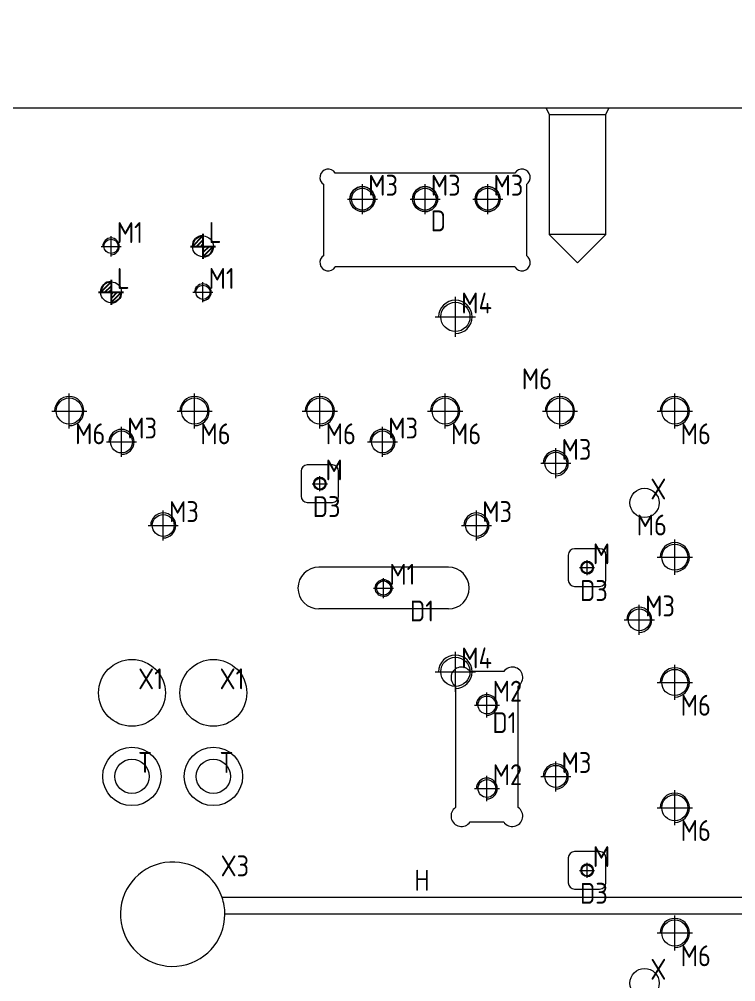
# Model space of a CAD drawing. Header units: millimetres. Extents: x 9328 to 11863, y 28633 to 29971.
# Drawn here: x 10562.1 to 10905.2, y 29351.5 to 29812.5 of the extents above; entities that cross this region are included whole.
import ezdxf

# ---------------------------------------------------------------- set-up
doc = ezdxf.new("R2010")
doc.units = ezdxf.units.MM
doc.linetypes.add('CENTER', pattern=[0])
doc.linetypes.add('DASHED', pattern=[0])
doc.layers.add('dim', color=4, linetype='Continuous')
doc.layers.add('dim_temp', color=161, linetype='Continuous', lineweight=9)
doc.layers.add('LP', color=7, linetype='Continuous', true_color=0xffffff)
doc.styles.add('_PUG_ERP', font='txt')
doc.styles.add('gbenor', font='gbenor.shx', dxfattribs={"bigfont": 'gbcbig'})
doc.dimstyles.new('_PUG_ERP', dxfattribs={"dimtxt": 8, "dimasz": 1.5, "dimexe": 0.5, "dimexo": 0.5, "dimgap": 0.5, "dimtad": 1, "dimtxsty": '_PUG_ERP', "dimblk": 'CLOSEDBLANK', "dimcen": 0, "dimclrd": 4, "dimclre": 4, "dimclrt": 3, "dimazin": 3, "dimtfac": 1, "dimtmove": 0, "dimatfit": 3, "dimldrblk": 'CLOSEDBLANK', "dimlwd": 9, "dimlwe": 9})

# ---------------------------------------------------------------- blocks, each defined once
blk = doc.blocks.new('*D1268')
at = {"layer": 'Defpoints', "color": 0}
for p in [(11099.44, 29770), (11114.44, 29770), (9349.44, 28990)]:
    blk.add_point(p, dxfattribs=at)
at = {"layer": 'dim_temp', "color": 4, "lineweight": 9}
blk.add_line((11099.94, 29770), (11135.52, 29770), dxfattribs=at)
at = {"layer": 'dim_temp', "color": 3, "lineweight": 18, "insert": (11125.23, 29774.5), "char_height": 8, "attachment_point": 5, "style": '_PUG_ERP'}
blk.add_mtext('780', dxfattribs=at)
blk = doc.blocks.new('_ClosedBlank')
blk = doc.blocks.new('*D1271')
at = {"layer": 'Defpoints', "color": 0}
for p in [(11099.44, 29785), (11099.44, 29770), (9349.44, 28990)]:
    blk.add_point(p, dxfattribs=at)
at = {"layer": 'dim_temp', "color": 4, "lineweight": 9}
blk.add_line((11099.44, 29770.5), (11099.44, 29812.55), dxfattribs=at)
at = {"layer": 'dim_temp', "color": 3, "lineweight": 18, "insert": (11094.94, 29799.02), "char_height": 8, "attachment_point": 5, "rotation": 90, "style": '_PUG_ERP'}
blk.add_mtext('1750', dxfattribs=at)
blk = doc.blocks.new('pg_hx_L0')
at = {"color": 230}
for p, q in [((-0.5, -0.003), (0, 0.497)), ((0, 0.6), (0, -0.6)), ((-0.6, 0), (0.6, 0)), ((-0.3, 0), (0, 0.3)), ((-0.1, 0), (0, 0.1)), ((0.5, 0.003), (0, -0.497)), ((0.1, 0), (0, -0.1)), ((0.3, 0), (0, -0.3))]:
    blk.add_line(p, q, dxfattribs=at)
for start, end in [(90, 180), (270, 0)]:
    blk.add_arc((0, 0), 0.5, start, end, dxfattribs=at)
blk = doc.blocks.new('pg_hx_LLL0')
blk.add_blockref('pg_hx_L0', (0, 0))

msp = doc.modelspace()

# ---------------------------------------------------------------- linework, layer by layer
at = {"layer": 'LP', "color": 135, "linetype": 'Continuous', "lineweight": 18}
for p, q in [((11006.444, 29770), (9442.444, 29770)), ((10799.431, 29738.9), (10713.456, 29738.9)), ((10707.944, 29699.412), (10707.944, 29733.388)), ((10804.944, 29733.388), (10804.944, 29699.412)), ((10799.431, 29693.9), (10713.456, 29693.9)), ((10697.044, 29596.1), (10697.044, 29584.1)), ((10712.044, 29599.1), (10700.044, 29599.1)), ((10715.044, 29584.1), (10715.044, 29596.1)), ((10700.044, 29581.1), (10712.044, 29581.1)), ((10825.044, 29555.9), (10825.044, 29543.9)), ((10840.044, 29558.9), (10828.044, 29558.9)), ((10843.044, 29543.9), (10843.044, 29555.9)), ((10767.58, 29550.1), (10705.58, 29550.1)), ((10828.044, 29540.9), (10840.044, 29540.9)), ((10767.58, 29530.1), (10705.58, 29530.1)), ((10794.092, 29500.1), (10777.995, 29500.1)), ((10771.044, 29493.148), (10771.044, 29435.052)), ((10801.044, 29435.052), (10801.044, 29493.148)), ((10777.995, 29428.1), (10794.092, 29428.1)), ((10840.044, 29413.9), (10828.044, 29413.9)), ((10825.044, 29410.9), (10825.044, 29398.9)), ((10843.044, 29398.9), (10843.044, 29410.9)), ((10828.044, 29395.9), (10840.044, 29395.9)), ((11099.444, 29391.9), (10659.243, 29391.9)), ((11099.444, 29383.9), (10660.557, 29383.9))]:
    msp.add_line(p, q, dxfattribs=at)
at = {"layer": 'LP', "color": 5, "linetype": 'DASHED', "lineweight": 13, "ltscale": 1.77206}
for p, q in [((10814.444, 29770), (10815.941, 29767.006)), ((10815.941, 29767.006), (10815.941, 29709.42)), ((10815.941, 29767.006), (10842.947, 29767.006)), ((10842.947, 29767.006), (10844.444, 29770)), ((10842.947, 29709.42), (10842.947, 29767.006)), ((10815.941, 29709.42), (10829.444, 29695.917)), ((10829.444, 29709.42), (10815.941, 29709.42)), ((10829.444, 29695.917), (10842.947, 29709.42)), ((10842.947, 29709.42), (10829.444, 29709.42))]:
    msp.add_line(p, q, dxfattribs=at)
at = {"layer": 'LP', "color": 1, "linetype": 'CENTER', "lineweight": 18, "ltscale": 1.77206}
for p, q in [((10726.444, 29719.2), (10726.444, 29733.6)), ((10756.444, 29719.2), (10756.444, 29733.6)), ((10786.444, 29719.2), (10786.444, 29733.6)), ((10719.244, 29726.4), (10733.644, 29726.4)), ((10749.244, 29726.4), (10763.644, 29726.4)), ((10779.244, 29726.4), (10793.644, 29726.4)), ((10606.044, 29698.978), (10606.044, 29708.578)), ((10601.244, 29703.778), (10610.844, 29703.778)), ((10650.043, 29676.978), (10650.043, 29686.578)), ((10645.243, 29681.778), (10654.843, 29681.778)), ((10770.944, 29660.4), (10770.944, 29679.6)), ((10761.344, 29670), (10780.544, 29670)), ((10586.044, 29616.5), (10586.044, 29633.3)), ((10646.044, 29616.5), (10646.044, 29633.3)), ((10706.044, 29616.5), (10706.044, 29633.3)), ((10766.044, 29616.5), (10766.044, 29633.3)), ((10821.044, 29616.5), (10821.044, 29633.3)), ((10876.044, 29616.5), (10876.044, 29633.3)), ((10577.644, 29624.9), (10594.444, 29624.9)), ((10637.644, 29624.9), (10654.444, 29624.9)), ((10697.644, 29624.9), (10714.444, 29624.9)), ((10757.644, 29624.9), (10774.444, 29624.9)), ((10812.644, 29624.9), (10829.444, 29624.9)), ((10867.644, 29624.9), (10884.444, 29624.9)), ((10611.044, 29602.9), (10611.044, 29617.3)), ((10736.044, 29602.9), (10736.044, 29617.3)), ((10603.844, 29610.1), (10618.244, 29610.1)), ((10728.844, 29610.1), (10743.244, 29610.1)), ((10819.044, 29592.7), (10819.044, 29607.1)), ((10811.844, 29599.9), (10826.244, 29599.9)), ((10706.044, 29586.5), (10706.044, 29593.7)), ((10702.444, 29590.1), (10709.644, 29590.1)), ((10631.044, 29562.9), (10631.044, 29577.3)), ((10781.044, 29562.9), (10781.044, 29577.3)), ((10623.844, 29570.1), (10638.244, 29570.1)), ((10773.844, 29570.1), (10788.244, 29570.1)), ((10876.044, 29546.5), (10876.044, 29563.3)), ((10867.644, 29554.9), (10884.444, 29554.9)), ((10834.044, 29546.3), (10834.044, 29553.5)), ((10830.444, 29549.9), (10837.644, 29549.9)), ((10736.58, 29535.3), (10736.58, 29544.9)), ((10731.78, 29540.1), (10741.38, 29540.1)), ((10859.044, 29517.7), (10859.044, 29532.1)), ((10851.844, 29524.9), (10866.244, 29524.9)), ((10770.944, 29490.4), (10770.944, 29509.6)), ((10761.344, 29500), (10780.544, 29500)), ((10876.044, 29486.5), (10876.044, 29503.3)), ((10867.644, 29494.9), (10884.444, 29494.9)), ((10786.044, 29478.1), (10786.044, 29490.1)), ((10780.044, 29484.1), (10792.044, 29484.1)), ((10819.044, 29442.7), (10819.044, 29457.1)), ((10786.044, 29438.1), (10786.044, 29450.1)), ((10811.844, 29449.9), (10826.244, 29449.9)), ((10780.044, 29444.1), (10792.044, 29444.1)), ((10876.044, 29426.5), (10876.044, 29443.3)), ((10867.644, 29434.9), (10884.444, 29434.9)), ((10834.044, 29401.3), (10834.044, 29408.5)), ((10830.444, 29404.9), (10837.644, 29404.9)), ((10876.044, 29366.5), (10876.044, 29383.3)), ((10867.644, 29374.9), (10884.444, 29374.9))]:
    msp.add_line(p, q, dxfattribs=at)
at = {"layer": 'LP', "color": 2, "linetype": 'Continuous', "lineweight": 18}
for centre, radius in [((10726.444, 29726.4), 6), ((10756.444, 29726.4), 6), ((10786.444, 29726.4), 6), ((10706.044, 29590.1), 3), ((10834.044, 29549.9), 3), ((10736.58, 29540.1), 4), ((10786.044, 29484.1), 4.253), ((10786.044, 29444.1), 4.253), ((10834.044, 29404.9), 3)]:
    msp.add_circle(centre, radius, dxfattribs=at)
at = {"layer": 'LP', "color": 42, "linetype": 'Continuous', "lineweight": 18}
for centre, radius in [((10726.444, 29726.4), 5.253), ((10756.444, 29726.4), 5.253), ((10786.444, 29726.4), 5.253), ((10606.044, 29703.778), 3.403), ((10650.043, 29681.778), 3.403), ((10586.044, 29624.9), 6.253), ((10646.044, 29624.9), 6.253), ((10706.044, 29624.9), 6.253), ((10766.044, 29624.9), 6.253), ((10821.044, 29624.9), 6.253), ((10876.044, 29624.9), 6.253), ((10611.044, 29610.1), 5.253), ((10736.044, 29610.1), 5.253), ((10819.044, 29599.9), 5.253), ((10706.044, 29590.1), 2.603), ((10861.544, 29580.9), 7.002), ((10631.044, 29570.1), 5.253), ((10781.044, 29570.1), 5.253), ((10876.044, 29554.9), 6.253), ((10834.044, 29549.9), 2.603), ((10736.58, 29540.1), 3.403), ((10859.044, 29524.9), 5.253), ((10616.057, 29489.9), 16.002), ((10655.057, 29489.9), 16.002), ((10876.044, 29494.9), 6.253), ((10616.057, 29449.9), 8.201), ((10655.057, 29449.9), 8.201), ((10819.044, 29449.9), 5.253), ((10876.044, 29434.9), 6.253), ((10834.044, 29404.9), 2.603), ((10876.044, 29374.9), 6.253), ((10861.544, 29350.9), 7.002)]:
    msp.add_circle(centre, radius, dxfattribs=at)
at = {"layer": 'LP', "color": 1, "linetype": 'Continuous', "lineweight": 18}
for centre in [(10650.04, 29703.778), (10606.047, 29681.778)]:
    msp.add_circle(centre, 5, dxfattribs=at)
at = {"layer": 'LP', "color": 30, "linetype": 'DASHED', "lineweight": 13, "ltscale": 1.77206}
for centre in [(10770.944, 29670), (10770.944, 29500)]:
    msp.add_circle(centre, 7.003, dxfattribs=at)
at = {"layer": 'LP', "color": 2, "linetype": 'DASHED', "lineweight": 13, "ltscale": 1.77206}
for centre in [(10616.057, 29449.9), (10655.057, 29449.9)]:
    msp.add_circle(centre, 14.001, dxfattribs=at)
at = {"layer": 'LP', "color": 31, "linetype": 'Continuous', "lineweight": 18}
for centre, start, end in [((10710.065, 29736.779), 32.02776, 237.97224), ((10802.822, 29736.779), 302.02776, 147.97224), ((10710.065, 29696.021), 122.02776, 327.97224), ((10802.822, 29696.021), 212.02776, 57.97224)]:
    msp.add_arc(centre, 4, start, end, dxfattribs=at)
at = {"layer": 'LP', "color": 42, "linetype": 'Continuous', "lineweight": 18}
for centre, radius in [((10726.444, 29726.4), 6), ((10756.444, 29726.4), 6), ((10786.444, 29726.4), 6), ((10606.044, 29703.778), 4), ((10650.043, 29681.778), 4), ((10611.044, 29610.1), 6), ((10736.044, 29610.1), 6), ((10819.044, 29599.9), 6), ((10706.044, 29590.1), 3), ((10631.044, 29570.1), 6), ((10781.044, 29570.1), 6), ((10834.044, 29549.9), 3), ((10736.58, 29540.1), 4), ((10859.044, 29524.9), 6), ((10786.044, 29484.1), 5), ((10819.044, 29449.9), 6), ((10786.044, 29444.1), 5), ((10834.044, 29404.9), 3)]:
    msp.add_arc(centre, radius, 270, 180, dxfattribs=at)
at = {"layer": 'LP', "color": 30, "linetype": 'DASHED', "lineweight": 18, "ltscale": 1.77206}
for centre, radius in [((10770.944, 29670), 8), ((10586.044, 29624.9), 7), ((10646.044, 29624.9), 7), ((10706.044, 29624.9), 7), ((10766.044, 29624.9), 7), ((10821.044, 29624.9), 7), ((10876.044, 29624.9), 7), ((10876.044, 29554.9), 7), ((10770.944, 29500), 8), ((10876.044, 29494.9), 7), ((10876.044, 29434.9), 7), ((10876.044, 29374.9), 7)]:
    msp.add_arc(centre, radius, 270, 180, dxfattribs=at)
at = {"layer": 'LP', "color": 135, "linetype": 'Continuous', "lineweight": 18}
for centre, radius, start, end in [((10700.044, 29596.1), 3, 90, 180), ((10712.044, 29596.1), 3, 0, 90), ((10700.044, 29584.1), 3, 180, 270), ((10712.044, 29584.1), 3, 270, 0), ((10828.044, 29555.9), 3, 90, 180), ((10840.044, 29555.9), 3, 0, 90), ((10705.58, 29540.1), 10, 90, 270), ((10767.58, 29540.1), 10, 270, 90), ((10828.044, 29543.9), 3, 180, 270), ((10840.044, 29543.9), 3, 270, 0), ((10773.872, 29497.272), 5, 34.4499, 235.5501), ((10798.215, 29497.272), 5, 304.4499, 145.5501), ((10773.872, 29430.928), 5, 124.4499, 325.5501), ((10798.215, 29430.928), 5, 214.4499, 55.5501), ((10828.044, 29410.9), 3, 90, 180), ((10840.044, 29410.9), 3, 0, 90), ((10635.557, 29383.9), 25, 18.66292, 0), ((10828.044, 29398.9), 3, 180, 270), ((10840.044, 29398.9), 3, 270, 0), ((10635.557, 29383.9), 25, 0, 18.66292)]:
    msp.add_arc(centre, radius, start, end, dxfattribs=at)

# ---------------------------------------------------------------- block references
at = {"layer": 'LP', "lineweight": 18, "ltscale": 1.77206, "xscale": 10, "yscale": 10, "zscale": 10}
for p in [(10650.04, 29703.778), (10606.047, 29681.778)]:
    msp.add_blockref('pg_hx_LLL0', p, dxfattribs=at)

# ---------------------------------------------------------------- texts
at = {"layer": 'dim', "color": 4, "lineweight": 18, "style": 'gbenor'}
for s, p in [('M3', (10729.204, 29728.031)), ('M3', (10759.204, 29728.031)), ('M3', (10789.204, 29728.031)), ('D', (10759.084, 29710.951)), ('M1', (10608.764, 29705.389)), ('L', (10652.781, 29705.399)), ('L', (10608.787, 29683.399)), ('M1', (10652.764, 29683.389)), ('M4', (10773.744, 29671.651)), ('M6', (10802.764, 29635.316)), ('M3', (10613.804, 29611.731)), ('M3', (10738.804, 29611.731)), ('M6', (10588.824, 29608.991)), ('M6', (10648.824, 29608.991)), ('M6', (10708.824, 29608.991)), ('M6', (10768.824, 29608.991)), ('M6', (10878.824, 29608.991)), ('M3', (10821.804, 29601.531)), ('M', (10708.744, 29591.701)), ('X', (10864.324, 29582.541)), ('D3', (10702.654, 29574.121)), ('M3', (10633.804, 29571.731)), ('M3', (10783.804, 29571.731)), ('M6', (10857.764, 29565.316)), ('M', (10836.744, 29551.501)), ('M1', (10739.3, 29541.711)), ('D3', (10830.654, 29533.921)), ('M3', (10861.804, 29526.531)), ('D1', (10749.19, 29524.121)), ('M4', (10773.744, 29501.651)), ('X1', (10619.018, 29491.631)), ('X1', (10658.018, 29491.631)), ('M2', (10788.784, 29485.721)), ('M6', (10878.824, 29478.991)), ('D1', (10788.684, 29470.638)), ('T', (10618.978, 29451.611)), ('T', (10657.978, 29451.611)), ('M3', (10821.804, 29451.531)), ('M2', (10788.784, 29445.721)), ('M6', (10878.824, 29418.991)), ('M', (10836.744, 29406.501)), ('X3', (10658.511, 29402.049)), ('H', (10751.281, 29395.173)), ('D3', (10830.654, 29388.921)), ('M6', (10878.824, 29358.991)), ('X', (10864.324, 29352.541))]:
    msp.add_text(s, height=10, dxfattribs=at).set_placement(p)

# ---------------------------------------------------------------- dimensions: what is measured, and where the dimension line sits
at = {"layer": 'dim_temp', "lineweight": 18}
for offset, dtype, picture, middle in [((0, 15), 1, '*D1271', (11094.944, 29799.024)), ((15, 0), 0, '*D1268', (11125.229, 29774.5))]:
    dim = msp.add_ordinate_dim(feature_location=(11099.444, 29770), offset=offset, dtype=dtype, origin=(9349.444, 28990), dimstyle='_PUG_ERP', dxfattribs=at)
    dim.commit()
    dim.dimension.update_dxf_attribs({"geometry": picture, "text_midpoint": middle})

doc.saveas('drawing.dxf')
